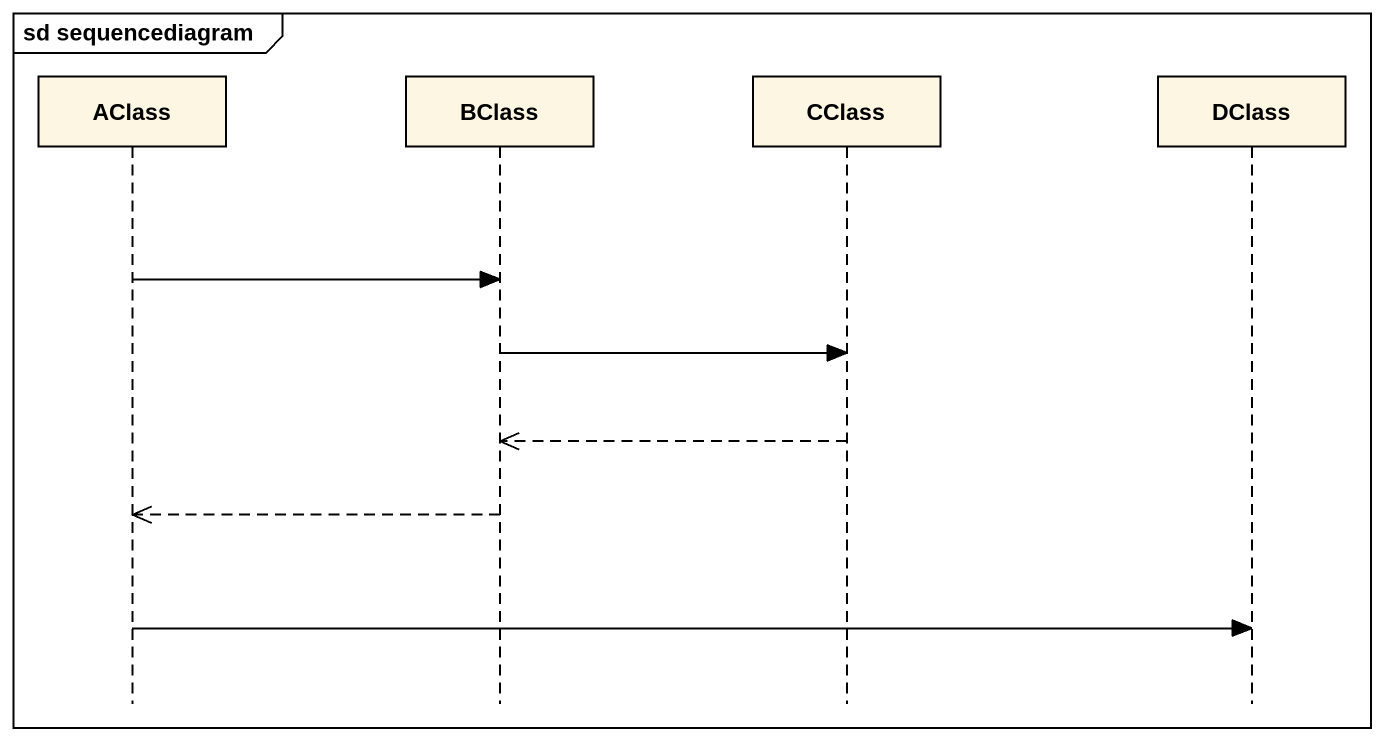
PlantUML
@startuml
mainframe sd sequencediagram
hide footbox
participant AClass
participant BClass
participant CClass
participant DClass

AClass -> BClass
BClass -> CClass
CClass -->> BClass
BClass -->> AClass
AClass -> DClass
@enduml
